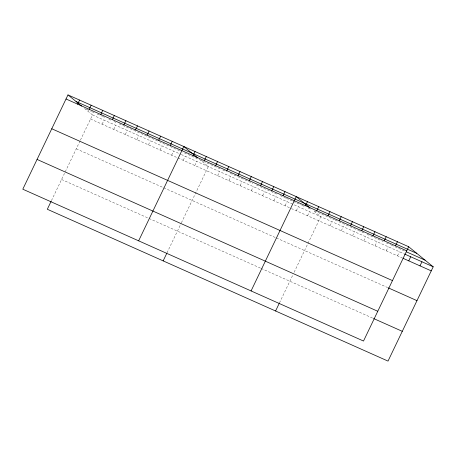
<?xml version="1.0" encoding="UTF-8"?>
<svg xmlns="http://www.w3.org/2000/svg" width="456" height="456" viewBox="0 0 456 456"><rect width="100%" height="100%" fill="white"/><g stroke="black" fill="none" stroke-linecap="round" stroke-linejoin="round"><path stroke-width="0.34" stroke-dasharray="2.28 1.71" d="M51.477 200.577L80.136 140.75M80.433 140.129L92.494 114.958L84.406 108.34L86.338 109.201M102.121 124.203L104.082 120.122M113.709 129.367L115.664 125.28M125.292 134.526L127.247 130.444M136.874 139.69L138.829 135.609M148.456 144.854L150.417 140.773M160.045 150.018L162 145.931M171.627 155.177L173.582 151.096M183.209 160.341L185.165 156.26M194.792 165.505L196.753 161.418M167.016 252.818L181.095 223.44M181.397 222.802L208.335 166.582L200.247 159.965L182.867 152.219M217.62 175.674L219.575 171.593M228.866 180.684L230.821 176.603M240.107 185.7L242.062 181.613M251.353 190.711L253.308 186.624M262.593 195.721L264.548 191.634M273.839 200.731L275.794 196.644M285.08 205.741L287.035 201.655M296.326 210.752L298.281 206.665M307.566 215.762L309.521 211.681M279.448 302.926L292.912 274.825M294.137 272.272L320.767 216.691L313.215 210.512M330.053 225.783L332.008 221.701M341.299 230.793L343.254 226.712M352.539 235.803L354.494 231.722M363.785 240.814L365.74 236.732M375.026 245.824L376.981 241.743M386.272 250.834L388.227 246.753M397.512 255.844L399.467 251.763M86.982 109.486L91.485 111.498M92.129 111.783L95.344 113.213M97.276 114.074L101.779 116.086M102.423 116.371L105.644 117.808M108.859 119.238L110.791 120.099M114.011 121.535L115.938 122.396M119.158 123.827L180.297 151.073M200.868 160.244L202.743 161.076M203.37 161.356L221.485 169.427M222.733 169.985L227.105 171.935M230.229 173.326L233.352 174.716M233.974 174.996L252.715 183.346M256.46 185.016L278.325 194.763M280.195 195.595L285.821 198.103M286.442 198.377L292.689 201.164M293.316 201.444L301.433 205.063M302.06 205.337L305.184 206.733M308.307 208.124L311.431 209.515M314.549 210.906L332.042 218.703M332.663 218.977L334.539 219.815M335.166 220.094L338.289 221.485M338.911 221.764L345.785 224.825M346.406 225.104L357.652 230.115M358.273 230.394L363.899 232.896M367.023 234.287L383.262 241.526M386.386 242.917L390.758 244.866M391.379 245.146L404.5 250.994M92.494 114.958L180.661 154.248M181.306 154.538L403.845 253.713M90.539 119.039L290.706 208.244M291.327 208.523L402.511 258.073M76.277 148.81L275.812 237.741M276.439 238.015L387.623 287.565M61.577 179.487L260.496 268.134M261.117 268.413L372.928 318.242"/><path stroke-width="0.68" d="M67.984 94.905L22.8 189.206L363.506 341.042L408.684 246.742L67.984 94.905L81.63 106.066M77.611 104.15L79.566 100.069M89.194 109.315L91.149 105.228M51.175 201.193L47.316 209.258L388.016 361.095L433.2 266.794L408.684 246.742M100.776 114.473L102.731 110.392M112.358 119.637L114.319 115.556M123.946 124.801L125.902 120.715M135.529 129.96L137.484 125.879M147.111 135.124L149.066 131.043M158.694 140.288L160.655 136.207M170.282 145.453L172.237 141.366M138.641 240.831L183.819 146.53L197.465 157.69M193.11 155.621L195.065 151.54M204.351 160.632L206.306 156.55M163.151 260.883L166.719 253.439M215.597 165.642L217.552 161.561M226.837 170.652L228.792 166.571M238.083 175.668L240.038 171.581M249.324 180.679L251.279 176.592M260.57 185.689L262.525 181.602M271.81 190.699L273.765 186.612M283.056 195.709L285.011 191.623M251.074 290.934L296.252 196.633L309.898 207.799M305.543 205.73L307.498 201.649M316.783 210.74L318.738 206.659M275.584 310.986L279.152 303.548M328.029 215.751L329.984 211.669M339.27 220.761L341.225 216.68M350.516 225.771L352.471 221.69M361.756 230.782L363.711 226.7M373.002 235.792L374.957 231.711M384.243 240.802L386.198 236.721M395.489 245.812L397.444 241.731M408.758 260.855L410.713 256.774M419.999 265.865L421.954 261.784M76.072 101.523L416.778 253.359M66.023 98.986L406.729 250.823M406.37 251.826L425.112 260.176M404.466 253.992L433.2 266.794M403.138 258.352L431.245 270.875M51.762 128.757L392.468 280.6M388.244 287.844L416.978 300.652M37.061 159.435L377.767 311.271M373.549 318.516L402.283 331.324"/></g></svg>
